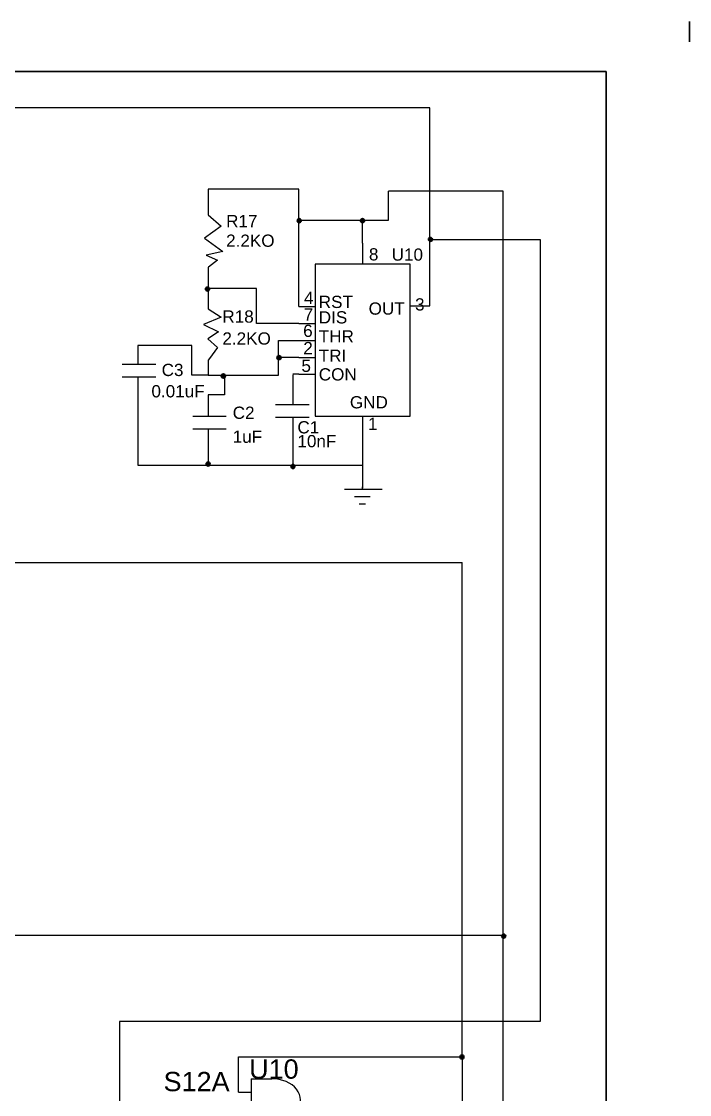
# Model space of a CAD drawing. Header units: millimetres. Extents: x 5948 to 13023, y 3837 to 8428.
# Drawn here: x 6396.6 to 6528.8, y 4048.5 to 4260.8 of the extents above; entities that cross this region are included whole.
import ezdxf

# ---------------------------------------------------------------- set-up
doc = ezdxf.new("R2010")
doc.units = ezdxf.units.MM
doc.styles.get("Standard").update_dxf_attribs({"font": 'arial.ttf'})
pattern_1 = [(0, (645.0644, -91.604), (0, 6.985), [5.08, -1.905]), (90, (645.0644, -91.604), (-6.985, 4e-16), [5.08, -1.905])]
pattern_2 = [(0, (636.4435, -115.5765), (0, 6.985), [5.08, -1.905]), (90, (636.4435, -115.5765), (-6.985, 4e-16), [5.08, -1.905])]
pattern_3 = [(0, (603.3485, 1.231), (0, 6.985), [5.08, -1.905]), (90, (603.3485, 1.231), (-6.985, 4e-16), [5.08, -1.905])]
pattern_4 = [(0, (586.6215, 1.691), (0, 6.985), [5.08, -1.905]), (90, (586.6215, 1.691), (-6.985, 4e-16), [5.08, -1.905])]
pattern_5 = [(0, (630.3775, 45.9076), (0, 6.985), [5.08, -1.905]), (90, (630.3775, 45.9076), (-6.985, 4e-16), [5.08, -1.905])]
pattern_6 = [(0, (616.8734, 49.435), (0, 6.985), [5.08, -1.905]), (90, (616.8734, 49.435), (-6.985, 4e-16), [5.08, -1.905])]
pattern_7 = [(0, (586.028, 36.2464), (0, 6.985), [5.08, -1.905]), (90, (586.028, 36.2464), (-6.985, 4e-16), [5.08, -1.905])]
pattern_8 = [(0, (589.554, 19.1455), (0, 6.985), [5.08, -1.905]), (90, (589.554, 19.1455), (-6.985, 4e-16), [5.08, -1.905])]
pattern_9 = [(0, (600.5645, 22.761), (0, 6.985), [5.08, -1.905]), (90, (600.5645, 22.761), (-6.985, 4e-16), [5.08, -1.905])]
pattern_10 = [(0, (604.554, 49.844), (0, 6.985), [5.08, -1.905]), (90, (604.554, 49.844), (-6.985, 4e-16), [5.08, -1.905])]

# ---------------------------------------------------------------- blocks, each defined once
blk = doc.blocks.new('*U199')
blk.add_line((-1.62, 0), (1.62, 0))
blk = doc.blocks.new('*U200')
at = {"color": 0, "linetype": 'ByBlock', "lineweight": -2, "transparency": 16777216}
for p in [(0, 13.376), (0, 10.032), (0, 6.688), (0, 3.344), (0, 0)]:
    blk.add_blockref('*U199', p, dxfattribs=at)

msp = doc.modelspace()

# ---------------------------------------------------------------- hatches: boundary and pattern name
h = msp.add_hatch()
h.set_pattern_fill('ANGLE', color=256)
h.set_pattern_definition(pattern_10)
h.paths.add_polyline_path([(6451.87, 4221.42, 1), (6451.07, 4221.42, 1)])
h = msp.add_hatch()
h.set_pattern_fill('ANGLE', color=256)
h.set_pattern_definition(pattern_10)
h.paths.add_polyline_path([(6451.87, 4221.42, 1), (6451.07, 4221.42, 1)])
at = {"lineweight": 35}
h = msp.add_hatch(color=256, dxfattribs=at)
h.dxf.hatch_style = 1
h.paths.add_polyline_path([(6451.93, 4221.41, 1), (6451.13, 4221.41, 1)])
h = msp.add_hatch()
h.set_pattern_fill('ANGLE', color=256)
h.set_pattern_definition(pattern_6)
h.paths.add_polyline_path([(6464.19, 4221.01, 1), (6463.39, 4221.01, 1)])
h = msp.add_hatch()
h.set_pattern_fill('ANGLE', color=256)
h.set_pattern_definition(pattern_6)
h.paths.add_polyline_path([(6464.19, 4221.01, 1), (6463.39, 4221.01, 1)])
h = msp.add_hatch(color=256, dxfattribs=at)
h.dxf.hatch_style = 1
h.paths.add_polyline_path([(6464.46, 4221.42, 1), (6463.66, 4221.42, 1)])
h = msp.add_hatch(color=256, dxfattribs=at)
h.dxf.hatch_style = 1
h.paths.add_polyline_path([(6477.9, 4217.69, 1), (6477.1, 4217.69, 1)])
h = msp.add_hatch()
h.set_pattern_fill('ANGLE', color=256)
h.set_pattern_definition(pattern_5)
h.paths.add_polyline_path([(6477.69, 4217.49, 1), (6476.89, 4217.49, 1)])
h = msp.add_hatch()
h.set_pattern_fill('ANGLE', color=256)
h.set_pattern_definition(pattern_5)
h.paths.add_polyline_path([(6477.69, 4217.49, 1), (6476.89, 4217.49, 1)])
h = msp.add_hatch()
h.set_pattern_fill('ANGLE', color=256)
h.set_pattern_definition(pattern_7)
h.paths.add_polyline_path([(6433.34, 4207.83, 1), (6432.54, 4207.83, 1)])
h = msp.add_hatch()
h.set_pattern_fill('ANGLE', color=256)
h.set_pattern_definition(pattern_7)
h.paths.add_polyline_path([(6433.34, 4207.83, 1), (6432.54, 4207.83, 1)])
h = msp.add_hatch(color=256, dxfattribs=at)
h.dxf.hatch_style = 1
h.paths.add_polyline_path([(6433.78, 4207.87, 1), (6432.98, 4207.87, 1)])
h = msp.add_hatch()
h.set_pattern_fill('ANGLE', color=256)
h.set_pattern_definition(pattern_9)
h.paths.add_polyline_path([(6447.88, 4194.34, 1), (6447.08, 4194.34, 1)])
h = msp.add_hatch()
h.set_pattern_fill('ANGLE', color=256)
h.set_pattern_definition(pattern_9)
h.paths.add_polyline_path([(6447.88, 4194.34, 1), (6447.08, 4194.34, 1)])
h = msp.add_hatch(color=256, dxfattribs=at)
h.dxf.hatch_style = 1
h.paths.add_polyline_path([(6447.93, 4194.32, 1), (6447.13, 4194.32, 1)])
h = msp.add_hatch()
h.set_pattern_fill('ANGLE', color=256)
h.set_pattern_definition(pattern_8)
h.paths.add_polyline_path([(6436.87, 4190.72, 1), (6436.07, 4190.72, 1)])
h = msp.add_hatch()
h.set_pattern_fill('ANGLE', color=256)
h.set_pattern_definition(pattern_8)
h.paths.add_polyline_path([(6436.87, 4190.72, 1), (6436.07, 4190.72, 1)])
h = msp.add_hatch(color=256, dxfattribs=at)
h.dxf.hatch_style = 1
h.paths.add_polyline_path([(6436.92, 4190.68, 1), (6436.12, 4190.68, 1)])
h = msp.add_hatch(color=256, dxfattribs=at)
h.dxf.hatch_style = 1
h.paths.add_polyline_path([(6433.91, 4173.26, 1), (6433.11, 4173.26, 1)])
h = msp.add_hatch()
h.set_pattern_fill('ANGLE', color=256)
h.set_pattern_definition(pattern_4)
h.paths.add_polyline_path([(6433.94, 4173.27, 1), (6433.14, 4173.27, 1)])
h = msp.add_hatch()
h.set_pattern_fill('ANGLE', color=256)
h.set_pattern_definition(pattern_4)
h.paths.add_polyline_path([(6433.94, 4173.27, 1), (6433.14, 4173.27, 1)])
h = msp.add_hatch()
h.set_pattern_fill('ANGLE', color=256)
h.set_pattern_definition(pattern_3)
h.paths.add_polyline_path([(6450.67, 4172.81, 1), (6449.87, 4172.81, 1)])
h = msp.add_hatch()
h.set_pattern_fill('ANGLE', color=256)
h.set_pattern_definition(pattern_3)
h.paths.add_polyline_path([(6450.67, 4172.81, 1), (6449.87, 4172.81, 1)])
h = msp.add_hatch(color=256, dxfattribs=at)
h.dxf.hatch_style = 1
h.paths.add_polyline_path([(6450.68, 4172.77, 1), (6449.88, 4172.77, 1)])
h = msp.add_hatch()
h.set_pattern_fill('ANGLE', color=256)
h.set_pattern_definition(pattern_1)
h.paths.add_polyline_path([(6492.38, 4079.98, 1), (6491.58, 4079.98, 1)])
h = msp.add_hatch()
h.set_pattern_fill('ANGLE', color=256)
h.set_pattern_definition(pattern_1)
h.paths.add_polyline_path([(6492.38, 4079.98, 1), (6491.58, 4079.98, 1)])
h = msp.add_hatch(color=256, dxfattribs=at)
h.dxf.hatch_style = 1
h.paths.add_polyline_path([(6492.39, 4079.88, 1), (6491.59, 4079.88, 1)])
h = msp.add_hatch()
h.set_pattern_fill('ANGLE', color=256)
h.set_pattern_definition(pattern_2)
h.paths.add_polyline_path([(6483.76, 4056, 1), (6482.96, 4056, 1)])
h = msp.add_hatch()
h.set_pattern_fill('ANGLE', color=256)
h.set_pattern_definition(pattern_2)
h.paths.add_polyline_path([(6483.76, 4056, 1), (6482.96, 4056, 1)])
h = msp.add_hatch(color=256, dxfattribs=at)
h.dxf.hatch_style = 1
h.paths.add_polyline_path([(6484.14, 4055.98, 1), (6483.34, 4055.98, 1)])

# ---------------------------------------------------------------- linework, layer by layer
for p, q in [((6528.77, 4256.81), (6528.77, 4260.81)), ((5948.27, 4250.91), (6512.27, 4250.91)), ((6512.27, 4250.91), (6512.27, 3850.91))]:
    msp.add_line(p, q, dxfattribs=at)
for p, q in [((6477.41, 4243.72), (5956.74, 4243.72)), ((6477.41, 4204.56), (6477.41, 4243.72)), ((6433.52, 4227.64), (6433.5, 4227.3)), ((6433.5, 4227.3), (6433.5, 4222.53)), ((6451.46, 4227.64), (6433.52, 4227.64)), ((6451.46, 4204.4), (6451.46, 4227.64)), ((6491.89, 4227.24), (6469.2, 4227.24)), ((6469.2, 4226.46), (6469.2, 4227.24)), ((6469.2, 4221.5), (6469.2, 4226.46)), ((6491.89, 4080.04), (6491.89, 4227.24)), ((6433.5, 4222.53), (6436.06, 4220.34)), ((6436.06, 4220.34), (6432.76, 4217.96)), ((6451.46, 4221.5), (6469.2, 4221.5)), ((6464.05, 4216.96), (6464.05, 4221.5)), ((6432.76, 4217.96), (6436.43, 4215.29)), ((6464.05, 4216.96), (6464.05, 4212.8)), ((6477.41, 4217.67), (6499.23, 4217.67)), ((6499.23, 4217.67), (6499.23, 4062.98)), ((6436.43, 4215.29), (6433.1, 4214.57)), ((6433.1, 4214.57), (6435.39, 4213.56)), ((6433.6, 4212.2), (6433.52, 4212.14)), ((6433.52, 4212.14), (6433.52, 4208)), ((6435.39, 4213.56), (6433.6, 4212.2)), ((6443.06, 4208), (6433.52, 4208)), ((6433.52, 4208), (6433.54, 4207.69)), ((6433.54, 4207.69), (6433.54, 4203.98)), ((6443.06, 4201.06), (6443.06, 4208)), ((6433.54, 4203.98), (6436.06, 4202.3)), ((6473.5, 4204.56), (6477.41, 4204.56)), ((6436.06, 4202.3), (6432.58, 4200.87)), ((6451.46, 4201.06), (6443.06, 4201.06)), ((6432.58, 4200.87), (6435.58, 4199.43)), ((6435.58, 4199.43), (6433.42, 4198)), ((6430.27, 4196.71), (6419.58, 4196.71)), ((6419.58, 4196.71), (6419.58, 4193.03)), ((6430.27, 4190.83), (6430.27, 4196.71)), ((6433.42, 4198), (6433.42, 4198)), ((6433.42, 4198), (6435.34, 4196.32)), ((6433.52, 4198.06), (6433.52, 4197.91)), ((6447.45, 4197.7), (6451.46, 4197.71)), ((6447.45, 4190.83), (6447.45, 4197.7)), ((6435.34, 4196.32), (6433.78, 4194.17)), ((6416.48, 4193.03), (6423.13, 4193.03)), ((6433.78, 4194.17), (6433.52, 4193.8)), ((6433.52, 4193.8), (6433.52, 4190.83)), ((6451.45, 4194.37), (6447.45, 4194.37)), ((6416.48, 4190.52), (6423.13, 4190.52)), ((6419.58, 4190.52), (6419.58, 4176.87)), ((6433.52, 4190.83), (6430.27, 4190.83)), ((6433.52, 4190.83), (6447.45, 4190.83)), ((6436.76, 4190.83), (6436.76, 4186.98)), ((6451.45, 4191.02), (6450.26, 4191.02)), ((6450.26, 4190.91), (6450.26, 4185.03)), ((6436.76, 4186.98), (6433.51, 4186.98)), ((6433.51, 4186.98), (6433.51, 4182.76)), ((6446.84, 4185.03), (6453.49, 4185.03)), ((6430.45, 4182.76), (6437.1, 4182.76)), ((6446.84, 4182.52), (6453.49, 4182.52)), ((6450.26, 4182.52), (6450.26, 4174.85)), ((6464.05, 4182.7), (6464.05, 4178.82)), ((6430.45, 4180.25), (6437.1, 4180.25)), ((6433.51, 4180.25), (6433.51, 4174.58)), ((6464.05, 4178.82), (6464.05, 4168.5)), ((6419.58, 4176.87), (6419.58, 4173.02)), ((6433.51, 4174.58), (6433.51, 4173.02)), ((6450.26, 4174.85), (6450.26, 4173.02)), ((6419.58, 4173.02), (6464.05, 4173.02)), ((6460.48, 4168.32), (6467.95, 4168.32)), ((6464.01, 4168.78), (6464.01, 4168.32)), ((6462.48, 4166.83), (6465.58, 4166.83)), ((6463.39, 4165.37), (6464.66, 4165.37)), ((6381.21, 4153.81), (6483.81, 4153.81)), ((6483.81, 4056.02), (6483.81, 4153.81)), ((6305.13, 4080.04), (6491.89, 4080.04)), ((6491.89, 4035.88), (6491.89, 4080.04)), ((6499.23, 4062.98), (6416, 4062.98)), ((6416, 4062.98), (6416, 4045.27)), ((6439.53, 4049), (6439.53, 4056.02)), ((6439.53, 4056.02), (6483.81, 4056.02)), ((6483.81, 4056.02), (6483.81, 4020.76)), ((6442.04, 4051.67), (6442.04, 4043.31)), ((6442.04, 4051.67), (6446.09, 4051.67)), ((6439.53, 4049), (6442.04, 4049))]:
    msp.add_line(p, q)
msp.add_lwpolyline([(6454.69, 4212.8), (6454.69, 4182.7), (6473.5, 4182.7), (6473.5, 4212.8)], close=True)
for centre in [(6451.53, 4221.41), (6464.06, 4221.42), (6477.5, 4217.69), (6433.38, 4207.87), (6447.53, 4194.32), (6436.52, 4190.68), (6433.51, 4173.26), (6450.28, 4172.77), (6491.99, 4079.88), (6483.74, 4055.98)]:
    msp.add_circle(centre, 0.4, dxfattribs=at)
msp.add_ellipse((6446.12, 4047.49), major_axis=(-5.66, 0), ratio=0.737894, start_param=1.570796, end_param=4.712389)

# ---------------------------------------------------------------- block references
at = {"rotation": 359.9956427008057}
msp.add_blockref('*U200', (6453.07, 4191.02), dxfattribs=at)

# ---------------------------------------------------------------- texts
at = {"lineweight": 35}
for s, height, p in [('R17', 2.421, (6437.07, 4220.12)), ('2.2KO', 2.421, (6437.07, 4216.24)), ('8', 2.42, (6465.33, 4213.54)), ('U10', 2.421, (6469.83, 4213.49)), ('4', 2.42, (6452.48, 4204.92)), ('RST', 2.421, (6455.4, 4204.13)), ('OUT', 2.421, (6465.27, 4202.81)), ('3', 2.42, (6474.46, 4203.63)), ('R18', 2.421, (6436.33, 4201.23)), ('7', 2.42, (6452.42, 4201.63)), ('DIS', 2.421, (6455.4, 4201.07)), ('2.2KO', 2.421, (6436.33, 4196.89)), ('6', 2.42, (6452.31, 4198.41)), ('THR', 2.421, (6455.4, 4197.32)), ('2', 2.42, (6452.34, 4194.99)), ('TRI', 2.421, (6455.4, 4193.49)), ('C3', 2.421, (6424.31, 4190.67)), ('5', 2.42, (6451.97, 4191.49)), ('CON', 2.421, (6455.4, 4189.79)), ('0.01uF', 2.421, (6422.29, 4186.45)), ('GND', 2.421, (6461.56, 4184.27)), ('C2', 2.421, (6438.37, 4182.2)), ('1', 2.42, (6465.12, 4180)), ('1uF', 2.421, (6438.37, 4177.46)), ('C1', 2.421, (6451.18, 4179.32)), ('10nF', 2.421, (6451.18, 4176.58)), ('U10', 3.825, (6441.62, 4051.67)), ('S12A', 3.825, (6424.69, 4049.19))]:
    msp.add_text(s, height=height, dxfattribs=at).set_placement(p)

doc.saveas('drawing.dxf')
